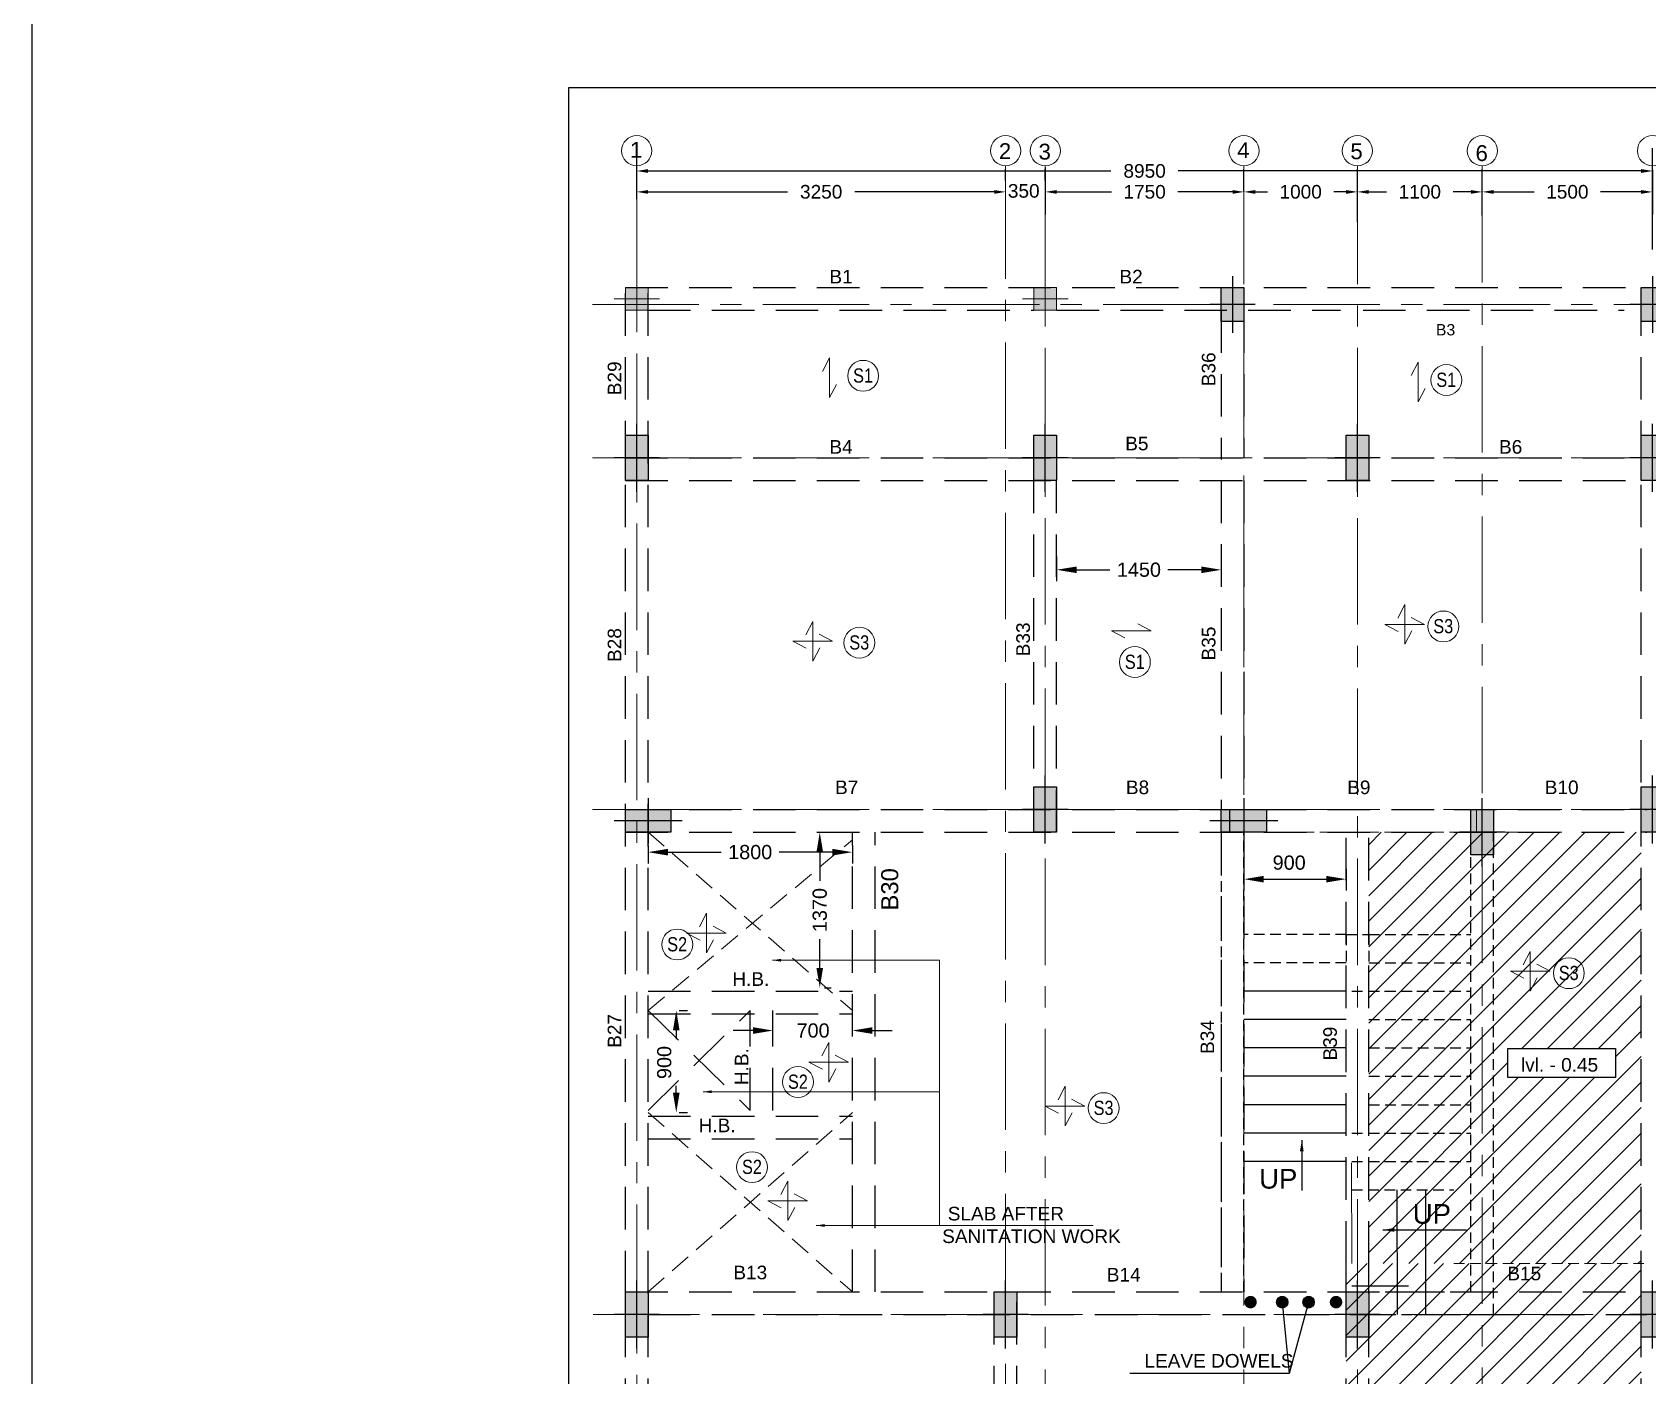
# Model space of a CAD drawing. Header units: metres. Extents: x 1689 to 2066, y 219 to 408.
# Drawn here: x 1688.97 to 1717.43, y 294.48 to 318.16 of the extents above; entities that cross this region are included whole.
import ezdxf
from ezdxf.enums import TextEntityAlignment as Align

# ---------------------------------------------------------------- set-up
doc = ezdxf.new("R2010")
doc.units = ezdxf.units.M
doc.header["$LTSCALE"] = 1.5
doc.linetypes.add('CENTER', pattern=[2, 1.25, -0.25, 0.25, -0.25])
doc.linetypes.add('DASHED2', pattern=[0.375, 0.25, -0.125])
for name, color, linetype, lineweight in [('BEAM - STR', 150, 'DASHED2', 25), ('COL', 4, 'Continuous', 25), ('COLUMN - STR', 6, 'Continuous', 15), ('DIM - GRID - STR', 140, 'Continuous', 15), ('DUCT', 3, 'DASHED2', 18), ('ELE 1', 8, 'Continuous', 9), ('FORMAT - STR', 7, 'Continuous', 25), ('GRID - BEAM - STR', 250, 'CENTER', 18), ('GRID - COLUMN - STR', 250, 'CENTER', 18), ('RF', 90, 'Continuous', 30), ('SECTION -  LINE - STR', 3, 'Continuous', 20), ('SLAB PROJ.', 131, 'Continuous', 9), ('SLAB PROJECTION', 157, 'Continuous', 18), ('win', 105, 'Continuous', 20), ('WINDOW', 143, 'Continuous', 18)]:
    doc.layers.add(name, color=color, linetype=linetype, lineweight=lineweight)
for name, color, linetype in [('COLUMN', 70, 'Continuous'), ('DIM', 7, 'Continuous'), ('STAIR', 161, 'Continuous'), ('TXT', 7, 'Continuous')]:
    doc.layers.add(name, color=color, linetype=linetype)
doc.styles.add('ARIAL NARROW', font='ARIALN.TTF')
doc.styles.add('DIM', font='arial.ttf', dxfattribs={"width": 0.8, "height": 0.2})
doc.styles.add('PRADEEP - STR', font='swissel.ttf')
doc.styles.add('SC-BBS1', font='SansSerif')
doc.styles.get("Standard").update_dxf_attribs({"font": 'arial.ttf', "height": 0.2})
doc.dimstyles.new('GRID DIM', dxfattribs={"dimtxt": 0.35, "dimasz": 0.1, "dimexe": 0.1, "dimexo": 0.1, "dimgap": 0.09, "dimtad": 0, "dimdec": 0, "dimlfac": 1000, "dimzin": 0, "dimdsep": 46, "dimtxsty": 'Standard', "dimblk": 'OBLIQUE', "dimcen": 0.09, "dimclrd": 73, "dimclre": 73, "dimclrt": 1, "dimadec": 0, "dimazin": 0, "dimtfac": 1, "dimtdec": 0, "dimtofl": 0, "dimtmove": 1, "dimatfit": 3, "dimfxl": 1.25, "dimtolj": 1, "dimtzin": 0, "dimlwd": -1, "dimlwe": -1, "dimarcsym": 0})
doc.dimstyles.new('ISO-25', dxfattribs={"dimtxt": 0.2, "dimasz": 0.2, "dimexe": 0.2, "dimexo": 0.2, "dimgap": 0.1, "dimtad": 1, "dimdec": 3, "dimdsep": 46, "dimtxsty": 'Standard', "dimblk": 'OBLIQUE', "dimcen": 0.2, "dimclrt": 256, "dimadec": 0, "dimazin": 0, "dimtfac": 1, "dimtdec": 3, "dimtmove": 0, "dimatfit": 3, "dimfxl": 1, "dimarcsym": 0})
doc.dimstyles.new('XYZ', dxfattribs={"dimtxt": 0.3, "dimasz": 0.2, "dimexe": 0.09, "dimexo": 0.0625, "dimgap": 0.09, "dimtad": 0, "dimdec": 0, "dimlfac": 1000, "dimzin": 0, "dimdsep": 46, "dimtxsty": 'Standard', "dimblk": 'OBLIQUE', "dimcen": 0.09, "dimclrd": 125, "dimclre": 125, "dimadec": 0, "dimazin": 0, "dimtfac": 1, "dimtdec": 0, "dimtofl": 0, "dimtmove": 0, "dimatfit": 3, "dimfxl": 1, "dimtolj": 1, "dimtzin": 0, "dimlwd": 13, "dimlwe": 13, "dimarcsym": 0})

# ---------------------------------------------------------------- blocks, each defined once
blk = doc.blocks.new('A$C1D893D40')
at = {"layer": 'STAIR', "linetype": 'DASHED2', "ltscale": 0.5}
for p, q in [((10.5, -7), (10.5, -15.1)), ((10.9, -15.1), (10.9, -7)), ((14.9, -15.1), (14.9, -7)), ((15.3, -15.5), (15.3, -7)), ((12.7, -8.8), (10.9, -8.8)), ((12.7, -8.8), (12.7, -9.3)), ((12.7, -8.8), (13.1, -8.8)), ((13.1, -8.8), (14.9, -8.8)), ((13.1, -8.8), (13.1, -9.3)), ((13.1, -8.8), (14.9, -8.8)), ((12.7, -9.3), (10.9, -9.3)), ((13.1, -9.3), (14.9, -9.3)), ((13.1, -9.8), (14.9, -9.8)), ((13.1, -10.3), (14.9, -10.3)), ((13.1, -10.8), (14.9, -10.8)), ((13.1, -11.3), (14.9, -11.3)), ((13.1, -11.8), (14.9, -11.8)), ((13.1, -12.3), (14.9, -12.3)), ((13.1, -12.8), (14.9, -12.8)), ((13.1, -15.1), (14.9, -15.1)), ((13.1, -15.5), (15.3, -15.5))]:
    blk.add_line(p, q, dxfattribs=at)
at = {"layer": 'STAIR'}
for p, q in [((12.7, -9.8), (10.9, -9.8)), ((12.7, -10.3), (10.9, -10.3)), ((12.7, -10.8), (10.9, -10.8)), ((12.7, -11.3), (10.9, -11.3)), ((12.7, -11.8), (10.9, -11.8)), ((12.7, -12.3), (10.9, -12.3)), ((12.7, -12.8), (10.9, -12.8)), ((13.597, -13.3), (13.601, -15.5)), ((14.098, -13.3), (14.101, -15.5))]:
    blk.add_line(p, q, dxfattribs=at)
blk = doc.blocks.new('_Oblique')
at = {"color": 0, "linetype": 'ByBlock', "lineweight": -2}
blk.add_line((-0.5, -0.5), (0.5, 0.5), dxfattribs=at)
blk = doc.blocks.new('0.2X0.4')
at = {"layer": 'COLUMN'}
h = blk.add_hatch(dxfattribs=at)
h.set_pattern_fill('ANGLE', color=256)
h.set_pattern_definition([(0, (-1673.224, -421.962), (0, 6.985), [5.08, -1.905]), (90, (-1673.224, -421.962), (-6.985, 4e-16), [5.08, -1.905])])
h.paths.add_polyline_path([(-0.1, 0.2), (0.1, 0.2), (0.1, -0.2), (-0.1, -0.2)])
h = blk.add_hatch(color=256, dxfattribs=at)
h.dxf.hatch_style = 1
h.paths.add_polyline_path([(-0.1, 0.2), (0.1, 0.2), (0.1, -0.2), (-0.1, -0.2)])
for p, q in [((0, -0.3), (0, 0.3)), ((0.2, 0), (-0.2, 0))]:
    blk.add_line(p, q, dxfattribs=at)
blk.add_lwpolyline([(-0.1, 0.2), (0.1, 0.2), (0.1, -0.2), (-0.1, -0.2)], close=True, dxfattribs=at)
blk = doc.blocks.new('*D96')
at = {"layer": 'Defpoints', "color": 0, "transparency": 16777216}
for p in [(3.35, 0.843), (3.35, 0.843), (0.1, 0.678)]:
    blk.add_point(p, dxfattribs=at)
at = {"layer": 'DIM - GRID - STR', "color": 1, "linetype": 'ByBlock', "lineweight": -2, "transparency": 16777216}
for p, q in [((0.1, 0.778), (0.1, 1.043)), ((3.35, 0.943), (3.35, 1.043))]:
    blk.add_line(p, q, dxfattribs=at)
at = {"layer": 'DIM - GRID - STR', "color": 2, "linetype": 'ByBlock', "lineweight": -2, "transparency": 16777216}
for p, q in [((0.2, 0.843), (1.428, 0.843)), ((3.25, 0.843), (2.022, 0.843))]:
    blk.add_line(p, q, dxfattribs=at)
at = {"layer": 'DIM - GRID - STR', "color": 2, "transparency": 16777216}
for points in [[(0.2, 0.859), (0.2, 0.826), (0.1, 0.843)], [(3.25, 0.859), (3.25, 0.826), (3.35, 0.843)]]:
    blk.add_solid(points, dxfattribs=at)
at = {"layer": 'DIM - GRID - STR', "color": 3, "transparency": 16777216, "insert": (1.725, 0.843), "char_height": 0.12, "attachment_point": 5, "style": 'PRADEEP - STR'}
blk.add_mtext('\\A1;3250', dxfattribs=at)
blk = doc.blocks.new('*D97')
at = {"layer": 'Defpoints', "color": 0, "transparency": 16777216}
for p in [(9.05, 1.027), (0.1, 0.785), (9.05, 0.235)]:
    blk.add_point(p, dxfattribs=at)
at = {"layer": 'DIM - GRID - STR', "color": 1, "linetype": 'ByBlock', "lineweight": -2, "transparency": 16777216}
for p, q in [((0.1, 0.885), (0.1, 1.227)), ((9.05, 0.335), (9.05, 1.227))]:
    blk.add_line(p, q, dxfattribs=at)
at = {"layer": 'DIM - GRID - STR', "color": 2, "linetype": 'ByBlock', "lineweight": -2, "transparency": 16777216}
for p, q in [((0.2, 1.027), (4.278, 1.027)), ((8.95, 1.027), (4.872, 1.027))]:
    blk.add_line(p, q, dxfattribs=at)
at = {"layer": 'DIM - GRID - STR', "color": 2, "transparency": 16777216}
for points in [[(0.2, 1.044), (0.2, 1.01), (0.1, 1.027)], [(8.95, 1.044), (8.95, 1.01), (9.05, 1.027)]]:
    blk.add_solid(points, dxfattribs=at)
at = {"layer": 'DIM - GRID - STR', "color": 3, "transparency": 16777216, "insert": (4.575, 1.027), "char_height": 0.12, "attachment_point": 5, "style": 'PRADEEP - STR'}
blk.add_mtext('\\A1;8950', dxfattribs=at)
blk = doc.blocks.new('GRID NOS')
at = {"layer": 'GRID - BEAM - STR', "color": 3, "linetype": 'Continuous', "lineweight": 15}
blk.add_line((0, -0.205), (0, 0.17), dxfattribs=at)
blk.add_circle((0, -0.682), 0.477, dxfattribs=at)
blk = doc.blocks.new('*D100')
at = {"layer": 'Defpoints', "color": 0, "transparency": 16777216}
for p in [(3.35, 0.843), (3.35, 0.843), (3.7, 0.843)]:
    blk.add_point(p, dxfattribs=at)
at = {"layer": 'DIM - GRID - STR', "color": 1, "linetype": 'ByBlock', "lineweight": -2, "transparency": 16777216}
for p, q in [((3.35, 0.943), (3.35, 1.043)), ((3.7, 0.943), (3.7, 1.043))]:
    blk.add_line(p, q, dxfattribs=at)
at = {"layer": 'DIM - GRID - STR', "color": 2, "linetype": 'ByBlock', "lineweight": -2, "transparency": 16777216}
for p, q in [((3.25, 0.843), (3.15, 0.843)), ((3.8, 0.843), (3.9, 0.843))]:
    blk.add_line(p, q, dxfattribs=at)
at = {"layer": 'DIM - GRID - STR', "color": 2, "transparency": 16777216}
for points in [[(3.25, 0.859), (3.25, 0.826), (3.35, 0.843)], [(3.8, 0.859), (3.8, 0.826), (3.7, 0.843)]]:
    blk.add_solid(points, dxfattribs=at)
at = {"layer": 'DIM - GRID - STR', "color": 3, "transparency": 16777216, "insert": (3.51, 0.851), "char_height": 0.12, "attachment_point": 5, "style": 'PRADEEP - STR'}
blk.add_mtext('\\A1;350', dxfattribs=at)
blk = doc.blocks.new('*D101')
at = {"layer": 'Defpoints', "color": 0, "transparency": 16777216}
for p in [(3.7, 1.157), (5.45, 0.843), (5.45, 0.75)]:
    blk.add_point(p, dxfattribs=at)
at = {"layer": 'DIM - GRID - STR', "color": 1, "linetype": 'ByBlock', "lineweight": -2, "transparency": 16777216}
for p, q in [((3.7, 1.057), (3.7, 0.643)), ((5.45, 0.85), (5.45, 1.043))]:
    blk.add_line(p, q, dxfattribs=at)
at = {"layer": 'DIM - GRID - STR', "color": 2, "linetype": 'ByBlock', "lineweight": -2, "transparency": 16777216}
for p, q in [((3.8, 0.843), (4.282, 0.843)), ((5.35, 0.843), (4.868, 0.843))]:
    blk.add_line(p, q, dxfattribs=at)
at = {"layer": 'DIM - GRID - STR', "color": 2, "transparency": 16777216}
for points in [[(3.8, 0.859), (3.8, 0.826), (3.7, 0.843)], [(5.35, 0.859), (5.35, 0.826), (5.45, 0.843)]]:
    blk.add_solid(points, dxfattribs=at)
at = {"layer": 'DIM - GRID - STR', "color": 3, "transparency": 16777216, "insert": (4.575, 0.843), "char_height": 0.12, "attachment_point": 5, "style": 'PRADEEP - STR'}
blk.add_mtext('\\A1;1750', dxfattribs=at)
blk = doc.blocks.new('*D102')
at = {"layer": 'Defpoints', "color": 0, "transparency": 16777216}
for p in [(5.45, 0.843), (6.45, 0.843), (6.45, 0.696)]:
    blk.add_point(p, dxfattribs=at)
at = {"layer": 'DIM - GRID - STR', "color": 1, "linetype": 'ByBlock', "lineweight": -2, "transparency": 16777216}
for p, q in [((5.45, 0.943), (5.45, 1.043)), ((6.45, 0.796), (6.45, 1.043))]:
    blk.add_line(p, q, dxfattribs=at)
at = {"layer": 'DIM - GRID - STR', "color": 2, "linetype": 'ByBlock', "lineweight": -2, "transparency": 16777216}
for p, q in [((5.55, 0.843), (5.657, 0.843)), ((6.35, 0.843), (6.243, 0.843))]:
    blk.add_line(p, q, dxfattribs=at)
at = {"layer": 'DIM - GRID - STR', "color": 2, "transparency": 16777216}
for points in [[(5.55, 0.859), (5.55, 0.826), (5.45, 0.843)], [(6.35, 0.859), (6.35, 0.826), (6.45, 0.843)]]:
    blk.add_solid(points, dxfattribs=at)
at = {"layer": 'DIM - GRID - STR', "color": 3, "transparency": 16777216, "insert": (5.95, 0.843), "char_height": 0.12, "attachment_point": 5, "style": 'PRADEEP - STR'}
blk.add_mtext('\\A1;1000', dxfattribs=at)
blk = doc.blocks.new('0.2X0.2')
at = {"layer": 'COL'}
h = blk.add_hatch(dxfattribs=at)
h.set_pattern_fill('ANGLE', color=4)
h.set_pattern_definition([(0, (-1731.495, -409.5736), (0, 6.985), [5.08, -1.905]), (90, (-1731.495, -409.5736), (-6.985, 4e-16), [5.08, -1.905])])
h.paths.add_polyline_path([(-0.1, 0.15), (0.1, 0.15), (0.1, -0.15), (-0.1, -0.15)])
h = blk.add_hatch(color=256, dxfattribs=at)
h.dxf.hatch_style = 1
h.paths.add_polyline_path([(-0.1, 0.15), (0.1, 0.15), (0.1, -0.15), (-0.1, -0.15)])
for p, q in [((0, 0.25), (0, -0.25)), ((0.2, 0), (-0.2, 0))]:
    blk.add_line(p, q, dxfattribs=at)
blk.add_lwpolyline([(-0.1, 0.15), (0.1, 0.15), (0.1, -0.15), (-0.1, -0.15)], close=True, dxfattribs=at)
blk = doc.blocks.new('.2  .2')
at = {"layer": 'COLUMN - STR'}
h = blk.add_hatch(dxfattribs=at)
h.set_pattern_fill('ANGLE', color=256)
h.set_pattern_definition([(0, (-1706.595, -414.999), (0, 6.985), [5.08, -1.905]), (90, (-1706.595, -414.999), (-6.985, 4e-16), [5.08, -1.905])])
h.paths.add_polyline_path([(-0.1, 0.1), (0.1, 0.1), (0.1, -0.1), (-0.1, -0.1)])
h = blk.add_hatch(color=256, dxfattribs=at)
h.dxf.hatch_style = 1
h.paths.add_polyline_path([(-0.1, 0.1), (0.1, 0.1), (0.1, -0.1), (-0.1, -0.1)])
for p, q in [((0, 0.2), (0, -0.2)), ((0.2, 0), (-0.2, 0))]:
    blk.add_line(p, q, dxfattribs=at)
blk.add_lwpolyline([(-0.1, 0.1), (0.1, 0.1), (0.1, -0.1), (-0.1, -0.1)], close=True, dxfattribs=at)
blk = doc.blocks.new('*D104')
at = {"layer": 'Defpoints', "color": 0, "transparency": 16777216}
for p in [(7.55, 0.843), (7.55, 0.8), (6.45, 0.476)]:
    blk.add_point(p, dxfattribs=at)
at = {"layer": 'DIM - GRID - STR', "color": 1, "linetype": 'ByBlock', "lineweight": -2, "transparency": 16777216}
for p, q in [((6.45, 0.576), (6.45, 1.043)), ((7.55, 0.9), (7.55, 1.043))]:
    blk.add_line(p, q, dxfattribs=at)
at = {"layer": 'DIM - GRID - STR', "color": 2, "linetype": 'ByBlock', "lineweight": -2, "transparency": 16777216}
for p, q in [((6.55, 0.843), (6.707, 0.843)), ((7.45, 0.843), (7.293, 0.843))]:
    blk.add_line(p, q, dxfattribs=at)
at = {"layer": 'DIM - GRID - STR', "color": 2, "transparency": 16777216}
for points in [[(6.55, 0.859), (6.55, 0.826), (6.45, 0.843)], [(7.45, 0.859), (7.45, 0.826), (7.55, 0.843)]]:
    blk.add_solid(points, dxfattribs=at)
at = {"layer": 'DIM - GRID - STR', "color": 3, "transparency": 16777216, "insert": (7, 0.843), "char_height": 0.12, "attachment_point": 5, "style": 'PRADEEP - STR'}
blk.add_mtext('\\A1;1100', dxfattribs=at)
blk = doc.blocks.new('*D105')
at = {"layer": 'Defpoints', "color": 0, "transparency": 16777216}
for p in [(9.05, 1.138), (9.05, 0.843), (7.55, 0.536)]:
    blk.add_point(p, dxfattribs=at)
at = {"layer": 'DIM - GRID - STR', "color": 1, "linetype": 'ByBlock', "lineweight": -2, "transparency": 16777216}
for p, q in [((7.55, 0.636), (7.55, 1.043)), ((9.05, 1.038), (9.05, 0.643))]:
    blk.add_line(p, q, dxfattribs=at)
at = {"layer": 'DIM - GRID - STR', "color": 2, "linetype": 'ByBlock', "lineweight": -2, "transparency": 16777216}
for p, q in [((7.65, 0.843), (8.007, 0.843)), ((8.95, 0.843), (8.593, 0.843))]:
    blk.add_line(p, q, dxfattribs=at)
at = {"layer": 'DIM - GRID - STR', "color": 2, "transparency": 16777216}
for points in [[(7.65, 0.859), (7.65, 0.826), (7.55, 0.843)], [(8.95, 0.859), (8.95, 0.826), (9.05, 0.843)]]:
    blk.add_solid(points, dxfattribs=at)
at = {"layer": 'DIM - GRID - STR', "color": 3, "transparency": 16777216, "insert": (8.3, 0.843), "char_height": 0.12, "attachment_point": 5, "style": 'PRADEEP - STR'}
blk.add_mtext('\\A1;1500', dxfattribs=at)
blk = doc.blocks.new('A$C31E926E3')
at = {"layer": 'BEAM - STR'}
for p, q in [((0, -2.8), (0, 12.25)), ((0, 12.25), (9, 12.25)), ((0.2, -2.8), (0.2, 12.25)), ((0.2, 12.05), (3.6, 12.05)), ((3.8, 12.05), (6.3, 12.05)), ((5.25, 12.05), (5.25, 10.734)), ((5.45, 12.05), (5.45, 10.75)), ((6.5, 12.05), (8.8, 12.05)), ((8.95, -2.8), (8.95, 12.05)), ((0, 10.75), (8.8, 10.75)), ((0, 10.55), (9, 10.55)), ((3.6, 7.45), (3.6, 10.55)), ((3.8, 7.45), (3.8, 10.55)), ((5.25, 10.55), (5.25, 7.65)), ((5.45, 10.55), (5.45, 7.65)), ((0, 7.65), (7.3, 7.65)), ((7.3, 7.65), (9, 7.65)), ((0, 7.45), (7.3, 7.45)), ((2, 3.4), (2, 7.45)), ((2.2, 3.4), (2.2, 7.45)), ((5.25, 7.45), (5.25, 3.4)), ((5.45, 7.45), (5.45, 3.4)), ((6.35, 3.65), (6.35, 7.45)), ((6.55, 3.65), (6.55, 7.45)), ((7.3, 7.45), (9, 7.45)), ((0.2, 6.05), (2, 6.05)), ((0.2, 5.85), (2, 5.85)), ((1.1, 5), (1.1, 5.88)), ((1.3, 5), (1.3, 5.88)), ((0.2, 4.95), (2, 4.95)), ((0.2, 4.75), (2, 4.75)), ((6.35, -2.8), (6.35, 3.65)), ((6.55, -2.8), (6.55, 3.65)), ((0, 3.4), (9, 3.4)), ((3.25, -1), (3.25, 3.4)), ((3.45, -1), (3.45, 3.4)), ((0.2, 3.2), (9, 3.2))]:
    blk.add_line(p, q, dxfattribs=at)
at = {"layer": 'DUCT'}
for p, q in [((0.2, 5.88), (1.1, 5)), ((0.2, 5), (1.1, 5.88))]:
    blk.add_line(p, q, dxfattribs=at)
blk = doc.blocks.new('*D137')
at = {"layer": 'Defpoints', "color": 0, "transparency": 16777216}
for p in [(1707.019, 309.02, 0), (1709.919, 309.02, 0), (1709.919, 308.684, 0)]:
    blk.add_point(p, dxfattribs=at)
at = {"layer": 'DIM - GRID - STR', "color": 1, "linetype": 'ByBlock', "lineweight": -2, "transparency": 16777216}
for p, q in [((1707.019, 308.92, 0), (1707.019, 308.484, 0)), ((1709.919, 308.92, 0), (1709.919, 308.484, 0))]:
    blk.add_line(p, q, dxfattribs=at)
at = {"layer": 'DIM - GRID - STR', "color": 2, "linetype": 'ByBlock', "lineweight": -2, "transparency": 16777216}
for p, q in [((1707.369, 308.684, 0), (1707.957, 308.684, 0)), ((1709.569, 308.684, 0), (1708.981, 308.684, 0))]:
    blk.add_line(p, q, dxfattribs=at)
at = {"layer": 'DIM - GRID - STR', "color": 2, "transparency": 16777216}
for points in [[(1707.369, 308.742, 0), (1707.369, 308.626, 0), (1707.019, 308.684, 0)], [(1709.569, 308.742, 0), (1709.569, 308.626, 0), (1709.919, 308.684, 0)]]:
    blk.add_solid(points, dxfattribs=at)
at = {"layer": 'DIM - GRID - STR', "color": 3, "transparency": 16777216, "insert": (1708.469, 308.684, 0), "char_height": 0.25, "attachment_point": 5, "style": 'PRADEEP - STR'}
blk.add_mtext('\\A1;1450', dxfattribs=at)
blk = doc.blocks.new('*D138')
at = {"layer": 'Defpoints', "color": 0, "transparency": 16777216}
for p in [(1702.019, 300.417, 0), (1703.419, 300.564, 0), (1703.419, 300.417, 0)]:
    blk.add_point(p, dxfattribs=at)
at = {"layer": 'DIM - GRID - STR', "color": 1, "linetype": 'ByBlock', "lineweight": -2, "transparency": 16777216}
for p, q in [((1702.019, 300.517, 0), (1702.019, 300.764, 0)), ((1703.419, 300.517, 0), (1703.419, 300.764, 0))]:
    blk.add_line(p, q, dxfattribs=at)
at = {"layer": 'DIM - GRID - STR', "color": 2, "linetype": 'ByBlock', "lineweight": -2, "transparency": 16777216}
for p, q in [((1701.669, 300.564, 0), (1701.319, 300.564, 0)), ((1703.769, 300.564, 0), (1704.119, 300.564, 0))]:
    blk.add_line(p, q, dxfattribs=at)
at = {"layer": 'DIM - GRID - STR', "color": 2, "transparency": 16777216}
for points in [[(1701.669, 300.623, 0), (1701.669, 300.506, 0), (1702.019, 300.564, 0)], [(1703.769, 300.623, 0), (1703.769, 300.506, 0), (1703.419, 300.564, 0)]]:
    blk.add_solid(points, dxfattribs=at)
at = {"layer": 'DIM - GRID - STR', "color": 3, "transparency": 16777216, "insert": (1702.727, 300.564, 0), "char_height": 0.25, "attachment_point": 5, "style": 'PRADEEP - STR'}
blk.add_mtext('\\A1;700', dxfattribs=at)
blk = doc.blocks.new('*D139')
at = {"layer": 'Defpoints', "color": 0, "transparency": 16777216}
for p in [(1700.264, 300.918, 0), (1700.316, 300.918, 0), (1700.264, 299.118, 0)]:
    blk.add_point(p, dxfattribs=at)
at = {"layer": 'DIM - GRID - STR', "color": 1, "linetype": 'ByBlock', "lineweight": -2, "transparency": 16777216}
for p, q in [((1700.364, 300.918, 0), (1700.516, 300.918, 0)), ((1700.364, 299.118, 0), (1700.516, 299.118, 0))]:
    blk.add_line(p, q, dxfattribs=at)
at = {"layer": 'DIM - GRID - STR', "color": 2, "linetype": 'ByBlock', "lineweight": -2, "transparency": 16777216}
for p, q in [((1700.316, 300.568, 0), (1700.316, 300.411, 0)), ((1700.316, 299.468, 0), (1700.316, 299.59, 0))]:
    blk.add_line(p, q, dxfattribs=at)
at = {"layer": 'DIM - GRID - STR', "color": 2, "transparency": 16777216}
for points in [[(1700.257, 300.568, 0), (1700.374, 300.568, 0), (1700.316, 300.918, 0)], [(1700.257, 299.468, 0), (1700.374, 299.468, 0), (1700.316, 299.118, 0)]]:
    blk.add_solid(points, dxfattribs=at)
at = {"layer": 'DIM - GRID - STR', "color": 3, "transparency": 16777216, "insert": (1700.105, 300.001, 0), "char_height": 0.25, "attachment_point": 5, "rotation": 90, "style": 'PRADEEP - STR'}
blk.add_mtext('\\A1;900', dxfattribs=at)
blk = doc.blocks.new('*D140')
at = {"layer": 'Defpoints', "color": 0, "transparency": 16777216}
for p in [(1702.828, 304.058, 0), (1702.845, 304.058, 0), (1702.828, 301.318, 0)]:
    blk.add_point(p, dxfattribs=at)
at = {"layer": 'DIM - GRID - STR', "color": 1, "linetype": 'ByBlock', "lineweight": -2, "transparency": 16777216}
for p, q in [((1702.928, 304.058, 0), (1703.045, 304.058, 0)), ((1702.928, 301.318, 0), (1703.045, 301.318, 0))]:
    blk.add_line(p, q, dxfattribs=at)
at = {"layer": 'DIM - GRID - STR', "color": 2, "linetype": 'ByBlock', "lineweight": -2, "transparency": 16777216}
for p, q in [((1702.845, 303.708, 0), (1702.845, 303.2, 0)), ((1702.845, 301.668, 0), (1702.845, 302.176, 0))]:
    blk.add_line(p, q, dxfattribs=at)
at = {"layer": 'DIM - GRID - STR', "color": 2, "transparency": 16777216}
for points in [[(1702.786, 303.708, 0), (1702.903, 303.708, 0), (1702.845, 304.058, 0)], [(1702.786, 301.668, 0), (1702.903, 301.668, 0), (1702.845, 301.318, 0)]]:
    blk.add_solid(points, dxfattribs=at)
at = {"layer": 'DIM - GRID - STR', "color": 3, "transparency": 16777216, "insert": (1702.845, 302.688, 0), "char_height": 0.25, "attachment_point": 5, "rotation": 90, "style": 'PRADEEP - STR'}
blk.add_mtext('\\A1;1370', dxfattribs=at)
blk = doc.blocks.new('*D141')
at = {"layer": 'Defpoints', "color": 0, "transparency": 16777216}
for p in [(1699.819, 303.925, 0), (1703.419, 303.925, 0), (1703.419, 303.708, 0)]:
    blk.add_point(p, dxfattribs=at)
at = {"layer": 'DIM - GRID - STR', "color": 1, "linetype": 'ByBlock', "lineweight": -2, "transparency": 16777216}
for p, q in [((1699.819, 303.825, 0), (1699.819, 303.508, 0)), ((1703.419, 303.825, 0), (1703.419, 303.508, 0))]:
    blk.add_line(p, q, dxfattribs=at)
at = {"layer": 'DIM - GRID - STR', "color": 2, "linetype": 'ByBlock', "lineweight": -2, "transparency": 16777216}
for p, q in [((1700.169, 303.708, 0), (1701.107, 303.708, 0)), ((1703.069, 303.708, 0), (1702.131, 303.708, 0))]:
    blk.add_line(p, q, dxfattribs=at)
at = {"layer": 'DIM - GRID - STR', "color": 2, "transparency": 16777216}
for points in [[(1700.169, 303.766, 0), (1700.169, 303.649, 0), (1699.819, 303.708, 0)], [(1703.069, 303.766, 0), (1703.069, 303.649, 0), (1703.419, 303.708, 0)]]:
    blk.add_solid(points, dxfattribs=at)
at = {"layer": 'DIM - GRID - STR', "color": 3, "transparency": 16777216, "insert": (1701.619, 303.708, 0), "char_height": 0.25, "attachment_point": 5, "style": 'PRADEEP - STR'}
blk.add_mtext('\\A1;1800', dxfattribs=at)
blk = doc.blocks.new('SLAB1')
at = {"layer": 'SLAB PROJ.', "color": 2}
for p, q in [((-82902, 170563), (-82902, 170886)), ((-82902, 170886), (-82845, 170778)), ((-82959, 170672), (-82902, 170563))]:
    blk.add_line(p, q, dxfattribs=at)
blk = doc.blocks.new('*D136')
at = {"layer": 'Defpoints', "color": 0, "transparency": 16777216}
for p in [(1710.319, 303.517, 0), (1712.119, 303.517, 0), (1712.119, 303.232, 0)]:
    blk.add_point(p, dxfattribs=at)
at = {"layer": 'DIM - GRID - STR', "color": 1, "linetype": 'ByBlock', "lineweight": -2, "transparency": 16777216}
for p, q in [((1710.319, 303.417, 0), (1710.319, 303.032, 0)), ((1712.119, 303.417, 0), (1712.119, 303.032, 0))]:
    blk.add_line(p, q, dxfattribs=at)
at = {"layer": 'DIM - GRID - STR', "color": 2, "linetype": 'ByBlock', "lineweight": -2, "transparency": 16777216}
blk.add_line((1710.669, 303.232, 0), (1711.769, 303.232, 0), dxfattribs=at)
at = {"layer": 'DIM - GRID - STR', "color": 2, "transparency": 16777216}
for points in [[(1710.669, 303.29, 0), (1710.669, 303.174, 0), (1710.319, 303.232, 0)], [(1711.769, 303.29, 0), (1711.769, 303.174, 0), (1712.119, 303.232, 0)]]:
    blk.add_solid(points, dxfattribs=at)
at = {"layer": 'DIM - GRID - STR', "color": 3, "transparency": 16777216, "insert": (1711.117, 303.522, 0), "char_height": 0.25, "attachment_point": 5, "style": 'PRADEEP - STR'}
blk.add_mtext('\\A1;900', dxfattribs=at)
blk = doc.blocks.new('A$C38E25421')
at = {"layer": 'GRID - BEAM - STR', "color": 3, "linetype": 'Continuous', "lineweight": 15}
blk.add_line((6.45, 0.9679), (6.45, 1.0162), dxfattribs=at)
at = {"layer": 'GRID - COLUMN - STR', "ltscale": 0.5}
for p, q in [((3.35, 1.0154), (3.35, -15.5891)), ((0.1, 0.9198), (0.1, -15.5891)), ((3.7, 0.9679), (3.7, -15.5891)), ((5.45, 0.9679), (5.45, -15.5891)), ((6.45, 0.9679), (6.45, -15.5891)), ((7.55, 0.9831), (7.55, -15.5891)), ((-0.2901, -0.1499), (10.5254, -0.1499)), ((-0.2902, -1.4999), (10.4149, -1.4999)), ((-0.2902, -4.5999), (10.373, -4.6)), ((-0.2852, -9.0499), (10.397, -9.0499))]:
    blk.add_line(p, q, dxfattribs=at)
at = {"layer": 'COL'}
for name, p in [('.2  .2', (0.1, -0.0999)), ('.2  .2', (3.7, -0.0999)), ('0.2X0.2', (5.35, -0.1499)), ('0.2X0.2', (9.05, -0.1499)), ('0.2X0.4', (0.1, -1.4999)), ('0.2X0.4', (3.7, -1.4999)), ('0.2X0.4', (6.45, -1.4999)), ('0.2X0.4', (9.05, -1.4999)), ('0.2X0.4', (3.7, -4.5999)), ('0.2X0.4', (9.05, -4.5999)), ('0.2X0.4', (7.55, -4.8)), ('0.2X0.4', (0.1, -9.0499)), ('0.2X0.4', (3.35, -9.0499)), ('0.2X0.4', (6.45, -9.0499)), ('0.2X0.4', (9.05, -9.0499))]:
    blk.add_blockref(name, p, dxfattribs=at)
at = {"layer": 'COL', "rotation": 90}
for p in [(0.2, -4.6999), (5.45, -4.6999)]:
    blk.add_blockref('0.2X0.4', p, dxfattribs=at)
at = {"layer": 'GRID - BEAM - STR', "color": 1, "linetype": 'Continuous', "lineweight": 15, "xscale": -0.2787555555555556, "yscale": 0.2787555555555556, "zscale": 0.2787555555555559, "rotation": 180}
for p in [(0.1, 1.0154), (3.35, 1.0154), (3.7, 1.0154), (5.45, 1.0154), (6.45, 1.0154), (7.55, 1.0154), (9.05, 1.0154)]:
    blk.add_blockref('GRID NOS', p, dxfattribs=at)
at = {"layer": 'GRID - BEAM - STR', "color": 4, "linetype": 'Continuous', "lineweight": 15, "style": 'PRADEEP - STR'}
for s, p in [('1', (0.095, 1.1431)), ('2', (3.345, 1.1317)), ('3', (3.695, 1.1275)), ('4', (5.445, 1.1402)), ('5', (6.4424, 1.131)), ('6', (7.545, 1.1147))]:
    blk.add_text(s, height=0.14, rotation=360, dxfattribs=at).set_placement(p, align=Align.CENTER)
at = {"layer": 'DIM - GRID - STR', "color": 3}
for base, p1, p2, text, picture, middle in [((9.05, 1.0271), (0.1, 0.7854), (9.05, 0.2352), '8950', '*D97', (4.575, 1.0271)), ((3.35, 0.8426), (0.1, 0.6776), (3.35, 0.8426), '3250', '*D96', (1.725, 0.8426))]:
    dim = blk.add_linear_dim(base=base, p1=p1, p2=p2, text=text, dimstyle='GRID DIM', override={"dimtxt": 0.12, "dimexe": 0.2, "dimtxsty": 'PRADEEP - STR', "dimsah": 1, "dimclrd": 2, "dimclre": 1, "dimclrt": 3, "dimfxl": 100, "dimlwd": 65534, "dimlwe": 65534}, dxfattribs=at)
    dim.commit()
    dim.dimension.update_dxf_attribs({"geometry": picture, "text_midpoint": middle})
for base, p1, p2, picture, middle in [((5.45, 0.8426), (3.7, 1.1569), (5.45, 0.75), '*D101', (4.575, 0.8426)), ((6.45, 0.8426), (5.45, 0.8426), (6.45, 0.6958), '*D102', (5.95, 0.8426)), ((7.55, 0.8426), (6.45, 0.4762), (7.55, 0.8002), '*D104', (7, 0.8426)), ((9.05, 0.8426), (7.55, 0.5364), (9.05, 1.1384), '*D105', (8.3, 0.8426))]:
    dim = blk.add_linear_dim(base=base, p1=p1, p2=p2, dimstyle='GRID DIM', override={"dimtxt": 0.12, "dimexe": 0.2, "dimtxsty": 'PRADEEP - STR', "dimsah": 1, "dimclrd": 2, "dimclre": 1, "dimclrt": 3, "dimfxl": 100, "dimlwd": 65534, "dimlwe": 65534}, dxfattribs=at)
    dim.commit()
    dim.dimension.update_dxf_attribs({"geometry": picture, "text_midpoint": middle})
dim = blk.add_linear_dim(base=(3.35, 0.8426), p1=(3.7, 0.8426), p2=(3.35, 0.8426), dimstyle='GRID DIM', override={"dimtxt": 0.12, "dimexe": 0.2, "dimtxsty": 'PRADEEP - STR', "dimsah": 1, "dimclrd": 2, "dimclre": 1, "dimclrt": 3, "dimfxl": 100, "dimlwd": 65534, "dimlwe": 65534}, dxfattribs=at)
dim.commit()
dim.dimension.update_dxf_attribs({"geometry": '*D100', "text_midpoint": (3.5097, 0.8513), "dimtype": 128})

msp = doc.modelspace()

# ---------------------------------------------------------------- hatches: boundary and pattern name
at = {"layer": 'COL'}
h = msp.add_hatch(dxfattribs=at)
h.set_pattern_fill('ANSI31', color=8, scale=0.1)
h.set_pattern_definition([(45, (-200.92345, 37.3729), (-0.224506403, 0.224506403), [])])
h.paths.add_polyline_path([(1714.9695, 299.73533), (1714.9695, 300.24981), (1716.86572, 300.24981), (1716.86572, 299.73533)])
h.paths.add_polyline_path([(1712.5193, 304.05795), (1717.3193, 304.05795), (1717.3193, 296.45795), (1712.5193, 296.45795)])
h = msp.add_hatch(dxfattribs=at)
h.set_pattern_fill('ANSI31', color=8, scale=0.1)
h.set_pattern_definition([(45, (-202.36672, 29.47722), (-0.224506403, 0.224506403), [])])
h.paths.add_polyline_path([(1712.1193, 296.45795), (1717.3193, 296.45795), (1717.3193, 286.95795), (1712.1193, 286.95795)])
h.paths.add_polyline_path([(1713.11879, 290.84859), (1713.11879, 291.56265), (1715.73219, 291.56265), (1715.73219, 290.84859)], flags=16)

# ---------------------------------------------------------------- linework, layer by layer
msp.add_lwpolyline([(1688.96752, 408.44224), (1860.78251, 408.44224), (1860.78251, 218.96608), (1688.96752, 218.96608)], close=True, dxfattribs=at)
at = {"layer": 'COL', "elevation": 0}
msp.add_lwpolyline([(1714.9695, 300.24981), (1716.86572, 300.24981), (1716.86572, 299.73533), (1714.9695, 299.73533)], close=True, dxfattribs=at)
at = {"layer": 'DUCT', "elevation": 0}
for points in [[(1699.8193, 304.05795), (1703.4193, 300.91818)], [(1699.8193, 300.91818), (1703.4193, 303.92545)], [(1699.8193, 295.95818), (1703.4193, 299.11818)], [(1699.8193, 299.11818), (1703.4193, 295.95818)]]:
    msp.add_lwpolyline(points, dxfattribs=at)
at = {"layer": 'ELE 1', "linetype": 'DASHED2', "ltscale": 0.5}
for p, q in [((1710.2193, 304.05795, 0), (1711.8193, 304.05795, 0)), ((1712.2193, 304.05795, 0), (1714.01918, 304.05795, 0)), ((1714.0193, 296.45795, 0), (1717.4193, 296.45795, 0))]:
    msp.add_line(p, q, dxfattribs=at)
at = {"layer": 'ELE 1'}
msp.add_line((1712.21604, 298.23268, 0), (1712.2193, 296.45795, 0), dxfattribs=at)
at = {"layer": 'FORMAT - STR'}
msp.add_lwpolyline([(1698.42242, 317.18235), (1728.12242, 317.18235), (1728.12242, 275.18235), (1698.42242, 275.18235)], close=True, dxfattribs=at)
at = {"layer": 'RF', "linetype": 'Continuous', "lineweight": 30, "const_width": 0.11009, "elevation": 0}
for points in [[(1710.38083, 295.77829, 1), (1710.49092, 295.77829, 1)], [(1710.93968, 295.77829, 1), (1711.04978, 295.77829, 1)], [(1711.40511, 295.77829, 1), (1711.5152, 295.77829, 1)], [(1711.88752, 295.77829, 1), (1711.99762, 295.77829, 1)]]:
    msp.add_lwpolyline(points, format="xyb", close=True, dxfattribs=at)
at = {"layer": 'SLAB PROJECTION', "color": 22, "linetype": 'ByBlock'}
for centre in [(1703.60934, 312.10307, 0), (1713.8869, 312.02778, 0), (1713.83405, 307.68572, 0), (1703.54273, 307.39881, 0), (1708.39757, 307.05801, 0), (1700.33315, 302.08042, 0), (1716.04572, 301.57461, 0), (1702.46114, 299.6584, 0), (1707.84804, 299.19714, 0), (1701.65163, 298.15731, 0)]:
    msp.add_circle(centre, 0.27216, dxfattribs=at)
at = {"layer": 'STAIR', "linetype": 'DASHED2', "ltscale": 0.5}
for p, q in [((1712.2193, 301.25795, 0), (1714.0193, 301.25795, 0)), ((1712.2193, 298.75795, 0), (1714.0193, 298.75795, 0)), ((1712.2193, 298.25795, 0), (1714.0193, 298.25795, 0)), ((1712.2193, 297.75795, 0), (1714.0193, 297.75795, 0))]:
    msp.add_line(p, q, dxfattribs=at)
at = {"layer": 'STAIR'}
msp.add_line((1713.2193, 296.05795, 0), (1712.2193, 296.05795, 0), dxfattribs=at)
at = {"layer": 'win'}
msp.add_line((1712.41929, 310.65796, 0), (1712.4193, 310.65795, 0), dxfattribs=at)
at = {"layer": 'WINDOW', "color": 175, "linetype": 'ByBlock'}
for p, q in [((1714.4193, 304.45795, 0), (1714.4193, 304.05795, 0)), ((1714.4193, 304.45795, 0), (1715.91944, 304.45795, 0)), ((1714.4193, 304.05795, 0), (1715.91944, 304.05795, 0))]:
    msp.add_line(p, q, dxfattribs=at)

# ---------------------------------------------------------------- block references
at = {"layer": 'BEAM - STR', "xscale": 2, "yscale": 2, "zscale": 2}
msp.add_blockref('A$C31E926E3', (1699.4193, 289.15795, 0), dxfattribs=at)
at = {"layer": 'COL', "xscale": 2, "yscale": 2, "zscale": 2}
msp.add_blockref('A$C38E25421', (1699.4193, 313.65795, 0), dxfattribs=at)
at = {"layer": 'COL'}
msp.add_blockref('A$C1D893D40', (1699.4193, 311.05795, 0), dxfattribs=at)
at = {"layer": 'SLAB PROJECTION', "color": 2, "linetype": 'ByBlock', "lineweight": 30, "xscale": -0.00216, "yscale": 0.00216, "zscale": 0.00216}
for p, rotation in [((1882.08539, 680.83263, 0), 180), ((1892.45607, 680.75734, 0), 180), ((1892.22154, 676.48592, 0), 180), ((1881.78989, 676.18899, 0), 180), ((1344.38793, 486.78942, 0), 270), ((1333.95627, 486.49249, 0), 270), ((1339.57098, 486.67581, 0), 270), ((1879.91649, 671.04627, 0), 180), ((1332.08288, 481.34977, 0), 270), ((1894.43321, 670.3748, 0), 180), ((1346.59959, 480.67831, 0), 270), ((1882.07203, 668.77023, 0), 180), ((1334.23842, 479.07373, 0), 270), ((1886.23554, 667.99734, 0), 180), ((1338.40192, 478.30084, 0), 270), ((1881.34907, 666.32812, 0), 180), ((1333.51546, 476.63162, 0), 270)]:
    msp.add_blockref('SLAB1', p, dxfattribs=dict(at, rotation=rotation))

# ---------------------------------------------------------------- texts
at = {"layer": 'BEAM - STR', "color": 4, "style": 'SC-BBS1'}
for s, height, p in [('B1', 0.24, (1703.2193, 313.65818, 0)), ('B2', 0.24, (1708.33099, 313.65818, 0)), ('B3', 0.2, (1713.87278, 312.75465, 0)), ('B4', 0.24, (1703.2193, 310.65818, 0)), ('B5', 0.24, (1708.43225, 310.71753)), ('B6', 0.24, (1715.0193, 310.65818, 0)), ('B7', 0.24, (1703.3193, 304.65818, 0)), ('B8', 0.24, (1708.4443, 304.65818, 0)), ('B9', 0.24, (1712.3443, 304.65818, 0)), ('B10', 0.24, (1715.9193, 304.65818, 0)), ('H.B.', 0.24, (1701.62991, 301.27959, 0)), ('H.B.', 0.24, (1701.0359, 298.70052, 0)), ('B13', 0.24, (1701.61972, 296.10859, 0)), ('B14', 0.24, (1708.20127, 296.06947, 0)), ('B15', 0.24, (1715.25946, 296.09073, 0))]:
    msp.add_text(s, height=height, dxfattribs=at).set_placement(p, align=Align.BOTTOM_CENTER)
for s, p in [('B29', (1699.4193, 312.05818, 0)), ('B36', (1709.88827, 312.21779, 0)), ('B33', (1706.6193, 307.45818, 0)), ('B28', (1699.4193, 307.35818, 0)), ('B35', (1709.889, 307.38445, 0)), ('B27', (1699.4193, 300.55818, 0)), ('B34', (1709.8669, 300.45009, 0)), ('B39', (1712.02942, 300.33478, 0)), ('H.B.', (1701.65835, 299.92848, 0))]:
    msp.add_text(s, height=0.24, rotation=90, dxfattribs=at).set_placement(p, align=Align.BOTTOM_CENTER)
msp.add_text('lvl. - 0.45', height=0.24, dxfattribs=at).set_placement((1715.2018, 299.83996, 0))
at = {"layer": 'DIM - GRID - STR', "color": 3, "style": 'SC-BBS1'}
msp.add_text('B30', height=0.3, rotation=90, dxfattribs=at).set_placement((1704.31774, 303.05288, 0), align=Align.BOTTOM_CENTER)
at = {"layer": 'SECTION -  LINE - STR', "color": 3, "style": 'PRADEEP - STR'}
for s, p in [('SLAB AFTER ', (1706.17088, 297.14559, 0)), ('SANITATION WORK', (1706.5755, 296.74758, 0))]:
    msp.add_text(s, height=0.24, dxfattribs=at).set_placement(p, align=Align.BOTTOM_CENTER)
msp.add_text('LEAVE DOWELS', height=0.24, dxfattribs=at).set_placement((1708.56617, 294.62396))
at = {"layer": 'SLAB PROJECTION', "color": 2, "style": 'ARIAL NARROW'}
for s, p in [('S1', (1703.60746, 312.10801, 0)), ('S1', (1713.88502, 312.03271, 0)), ('S3', (1713.83217, 307.69066, 0)), ('S3', (1703.54085, 307.40375, 0)), ('S1', (1708.3957, 307.06294, 0)), ('S2', (1700.33128, 302.08536, 0)), ('S3', (1716.04384, 301.57955, 0)), ('S2', (1702.45927, 299.66333, 0)), ('S3', (1707.84617, 299.20208, 0)), ('S2', (1701.64975, 298.16225, 0))]:
    msp.add_text(s, height=0.25, dxfattribs=at).set_placement(p, align=Align.MIDDLE)
at = {"layer": 'TXT', "style": 'DIM'}
for p in [(1710.58755, 297.77888, 0), (1713.2947, 297.15959, 0)]:
    msp.add_text('UP', height=0.347058, dxfattribs=at).set_placement(p)

# ---------------------------------------------------------------- dimensions: what is measured, and where the dimension line sits
at = {"layer": 'DIM - GRID - STR', "color": 3}
for base, p1, p2, picture, middle in [((1709.9193, 308.68409, 0), (1707.0193, 309.01968, 0), (1709.9193, 309.01968, 0), '*D137', (1708.4693, 308.68409, 0)), ((1703.4193, 303.70751, 0), (1699.8193, 303.92545, 0), (1703.4193, 303.92545, 0), '*D141', (1701.6193, 303.70751, 0))]:
    dim = msp.add_linear_dim(base=base, p1=p1, p2=p2, dimstyle='GRID DIM', override={"dimtxt": 0.25, "dimasz": 0.35, "dimexe": 0.2, "dimlfac": 500, "dimtxsty": 'PRADEEP - STR', "dimsah": 1, "dimclrd": 2, "dimclre": 1, "dimclrt": 3, "dimfxl": 100, "dimlwd": 65534, "dimlwe": 65534}, dxfattribs=at)
    dim.commit()
    dim.dimension.update_dxf_attribs({"geometry": picture, "text_midpoint": middle})
dim = msp.add_linear_dim(base=(1702.8447, 304.05795, 0), p1=(1702.82808, 301.31818, 0), p2=(1702.82808, 304.05795, 0), angle=90, dimstyle='GRID DIM', override={"dimtxt": 0.25, "dimasz": 0.35, "dimexe": 0.2, "dimlfac": 500, "dimtxsty": 'PRADEEP - STR', "dimsah": 1, "dimclrd": 2, "dimclre": 1, "dimclrt": 3, "dimfxl": 100, "dimlwd": 65534, "dimlwe": 65534}, dxfattribs=at)
dim.commit()
dim.dimension.update_dxf_attribs({"geometry": '*D140', "text_midpoint": (1702.8447, 302.68806, 0)})
for base, p1, p2, picture, middle in [((1712.1193, 303.23212, 0), (1710.3193, 303.517, 0), (1712.1193, 303.517, 0), '*D136', (1711.1174, 303.52215, 0)), ((1703.4193, 300.56445, 0), (1702.0193, 300.4172, 0), (1703.4193, 300.4172, 0), '*D138', (1702.7268, 300.56445, 0))]:
    dim = msp.add_linear_dim(base=base, p1=p1, p2=p2, dimstyle='GRID DIM', override={"dimtxt": 0.25, "dimasz": 0.35, "dimexe": 0.2, "dimlfac": 500, "dimtxsty": 'PRADEEP - STR', "dimsah": 1, "dimclrd": 2, "dimclre": 1, "dimclrt": 3, "dimfxl": 100, "dimlwd": 65534, "dimlwe": 65534}, dxfattribs=at)
    dim.commit()
    dim.dimension.update_dxf_attribs({"geometry": picture, "text_midpoint": middle, "dimtype": 128})
dim = msp.add_linear_dim(base=(1700.31572, 300.91818, 0), p1=(1700.26385, 299.11818, 0), p2=(1700.26385, 300.91818, 0), angle=90, dimstyle='GRID DIM', override={"dimtxt": 0.25, "dimasz": 0.35, "dimexe": 0.2, "dimlfac": 500, "dimtxsty": 'PRADEEP - STR', "dimsah": 1, "dimclrd": 2, "dimclre": 1, "dimclrt": 3, "dimfxl": 100, "dimlwd": 65534, "dimlwe": 65534}, dxfattribs=at)
dim.commit()
dim.dimension.update_dxf_attribs({"geometry": '*D139', "text_midpoint": (1700.10539, 300.00056, 0), "dimtype": 128})

# ---------------------------------------------------------------- leaders
for points in [[(1711.33961, 298.63384, 0), (1711.33961, 297.74543, 0)], [(1712.76737, 297.05103, 0), (1714.24258, 297.05103, 0)]]:
    msp.add_leader(points, dimstyle='ISO-25', override={"dimgap": 0.1, "dimtad": 0, "dimfxl": 1.25, "dimfxlon": 1})
at = {"layer": 'DIM'}
for points in [[(1711.46015, 295.77829), (1711.11381, 294.52032), (1708.30745, 294.52032)], [(1710.99473, 295.77829), (1711.11381, 294.52032), (1708.55717, 294.52032)]]:
    msp.add_leader(points, dimstyle='GRID DIM', override={"dimtxt": 0.4, "dimasz": 0.2, "dimldrblk": 'DotBlank'}, dxfattribs=at)
at = {"layer": 'SECTION -  LINE - STR', "color": 2}
for points in [[(1702.01084, 301.80315), (1704.95337, 301.80315), (1704.95337, 297.12917)], [(1700.78819, 299.4855), (1704.95337, 299.4855)], [(1702.77894, 297.12917), (1707.66429, 297.12917)]]:
    msp.add_leader(points, dimstyle='XYZ', override={"dimasz": 0.15, "dimclrd": 2, "dimlwd": 9}, dxfattribs=at)

doc.saveas('drawing.dxf')
